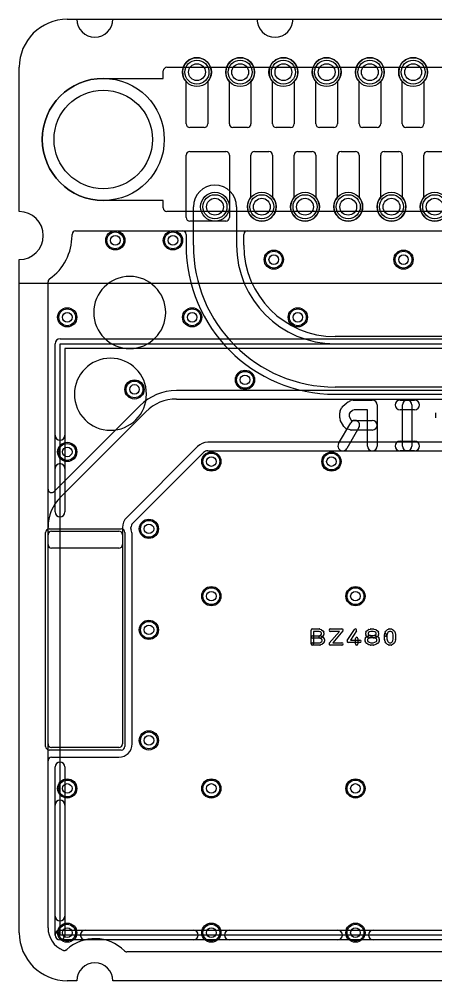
# Model space of a CAD drawing. Extents: x 0 to 21, y -0.5 to 20.
# Drawn here: x 0 to 8.67, y 0 to 20 of the extents above; entities that cross this region are included whole.
import ezdxf

# ---------------------------------------------------------------- set-up
doc = ezdxf.new("R2010")
doc.units = 0
for name, color, linetype in [('Hole', 1, 'CONTINUOUS'), ('L1', 3, 'CONTINUOUS'), ('L2', 3, 'CONTINUOUS'), ('L3', 3, 'CONTINUOUS'), ('L4', 3, 'CONTINUOUS'), ('MetalMask-A', 176, 'CONTINUOUS'), ('Outline', 7, 'CONTINUOUS'), ('PartsArea-A', 111, 'CONTINUOUS'), ('PartsArea-B', 111, 'CONTINUOUS'), ('PartsSilk-A', 221, 'CONTINUOUS'), ('PartsSilk-B', 221, 'CONTINUOUS'), ('Resist-A', 2, 'CONTINUOUS'), ('Resist-B', 2, 'CONTINUOUS'), ('Silk-A', 140, 'CONTINUOUS'), ('Silk-B', 140, 'CONTINUOUS')]:
    doc.layers.add(name, color=color, linetype=linetype)

msp = doc.modelspace()

# ---------------------------------------------------------------- linework, layer by layer
at = {"layer": 'Hole'}
for centre, radius in [((3.7, 18.9), 0.175), ((4.6, 18.9), 0.175), ((5.5, 18.9), 0.175), ((6.4, 18.9), 0.175), ((7.3, 18.9), 0.175), ((8.2, 18.9), 0.175), ((1.75, 17.5), 1.025), ((4.075, 16.1), 0.175), ((5.05, 16.1), 0.175), ((5.95, 16.1), 0.175), ((6.85, 16.1), 0.175), ((7.75, 16.1), 0.175), ((8.65, 16.1), 0.175), ((2, 15.4), 0.1), ((3.2, 15.4), 0.1), ((5.3, 15), 0.1), ((8, 15), 0.1), ((1, 13.8), 0.1), ((3.6, 13.8), 0.1), ((5.8, 13.8), 0.1), ((2.4, 12.3), 0.1), ((4.7, 12.5), 0.1), ((1, 11), 0.1), ((4, 10.8), 0.1), ((6.5, 10.8), 0.1), ((2.7, 9.4), 0.1), ((4, 8), 0.1), ((7, 8), 0.1), ((2.7, 7.3), 0.1), ((2.7, 5), 0.1), ((1, 4), 0.1), ((4, 4), 0.1), ((7, 4), 0.1), ((1, 1), 0.1), ((4, 1), 0.1), ((7, 1), 0.1)]:
    msp.add_circle(centre, radius, dxfattribs=at)
at = {"layer": 'L1'}
for p, q in [((3.475, 17.825), (3.475, 18.70157)), ((3.925, 18.70157), (3.925, 17.825)), ((4.375, 17.825), (4.375, 18.70157)), ((4.825, 18.70157), (4.825, 17.825)), ((5.275, 17.825), (5.275, 18.70157)), ((5.725, 18.70157), (5.725, 17.825)), ((6.175, 17.825), (6.175, 18.70157)), ((6.625, 18.70157), (6.625, 17.825)), ((7.075, 17.825), (7.075, 18.70157)), ((7.525, 18.70157), (7.525, 17.825)), ((7.975, 17.825), (7.975, 18.70157)), ((8.425, 18.70157), (8.425, 17.825)), ((3.85, 17.75), (3.55, 17.75)), ((4.75, 17.75), (4.45, 17.75)), ((5.65, 17.75), (5.35, 17.75)), ((6.55, 17.75), (6.25, 17.75)), ((7.45, 17.75), (7.15, 17.75)), ((8.35, 17.75), (8.05, 17.75)), ((3.55, 17.25), (4.3, 17.25)), ((4.9, 17.25), (5.2, 17.25)), ((5.8, 17.25), (6.1, 17.25)), ((6.7, 17.25), (7, 17.25)), ((7.6, 17.25), (7.9, 17.25)), ((8.5, 17.25), (8.8, 17.25)), ((3.475, 15.875), (3.475, 17.175)), ((4.375, 17.175), (4.375, 15.875)), ((4.825, 16.29843), (4.825, 17.175)), ((5.275, 17.175), (5.275, 16.29843)), ((5.725, 16.29843), (5.725, 17.175)), ((6.175, 17.175), (6.175, 16.29843)), ((6.625, 16.29843), (6.625, 17.175)), ((7.075, 17.175), (7.075, 16.29843)), ((7.525, 16.29843), (7.525, 17.175)), ((7.975, 17.175), (7.975, 16.29843)), ((8.425, 16.29843), (8.425, 17.175)), ((4.3, 15.8), (3.55, 15.8)), ((1.175, 15.6), (10.60067, 15.6)), ((1.1, 15.5), (1.1, 15.525)), ((0.6, 10.22843), (0.6, 14.53823)), ((16.76268, 12.27504), (3.2728, 12.27504)), ((3.27279, 12.1), (15.97503, 12.1)), ((2.51263, 11.96017), (0.73983, 10.18737)), ((0.8636, 10.0636), (2.6364, 11.8364)), ((3.71213, 11.11213), (2.23787, 9.63787)), ((3.92425, 11.02495), (13.97496, 11.02496)), ((15.97503, 11.2), (3.92426, 11.2)), ((2.36164, 9.5141), (3.83589, 10.98835)), ((0.6, 9.07497), (0.6, 9.42721)), ((2.15, 9.42574), (2.15, 9.07497)), ((2.32504, 9.40492), (2.32504, 9.42574)), ((0.6, 4.925), (0.6, 9.275)), ((0.675, 9.35), (2.075, 9.35)), ((2.15, 9.275), (2.15, 4.925)), ((2.35004, 4.925), (2.35004, 9.275)), ((2.07503, 9), (0.67497, 9)), ((2.075, 4.85), (0.675, 4.85)), ((0.675, 4.64996), (2.075, 4.64996)), ((0.6, 1.1), (0.6, 4.57496)), ((15.17503, 0.6), (2.24348, 0.6))]:
    msp.add_line(p, q, dxfattribs=at)
for centre, radius in [((3.7, 18.9), 0.3), ((4.6, 18.9), 0.3), ((5.5, 18.9), 0.3), ((6.4, 18.9), 0.3), ((7.3, 18.9), 0.3), ((8.2, 18.9), 0.3), ((4.075, 16.1), 0.3), ((5.05, 16.1), 0.3), ((5.95, 16.1), 0.3), ((6.85, 16.1), 0.3), ((7.75, 16.1), 0.3), ((8.65, 16.1), 0.3), ((2, 15.4), 0.2), ((3.2, 15.4), 0.2), ((5.3, 15), 0.2), ((8, 15), 0.2), ((1, 13.8), 0.2), ((3.6, 13.8), 0.2), ((5.8, 13.8), 0.2), ((4.7, 12.5), 0.2), ((2.4, 12.3), 0.2), ((1, 11), 0.2), ((4, 10.8), 0.2), ((6.5, 10.8), 0.2), ((2.7, 9.4), 0.2), ((4, 8), 0.2), ((7, 8), 0.2), ((2.7, 7.3), 0.2), ((2.7, 5), 0.2), ((1, 4), 0.2), ((4, 4), 0.2), ((7, 4), 0.2), ((1, 1), 0.2), ((4, 1), 0.2), ((7, 1), 0.2)]:
    msp.add_circle(centre, radius, dxfattribs=at)
for centre, radius, start, end in [((3.7, 18.9), 0.3, -41.409429, -138.590571), ((4.6, 18.9), 0.3, -41.409429, -138.590571), ((5.5, 18.9), 0.3, -41.409429, -138.590571), ((6.4, 18.9), 0.3, -41.409429, -138.590571), ((7.3, 18.9), 0.3, -41.409429, -138.590571), ((8.2, 18.9), 0.3, -41.409429, -138.590571), ((3.55, 17.825), 0.075, 180, -90), ((3.85, 17.825), 0.075, -90, 0), ((4.45, 17.825), 0.075, 180, -90), ((4.75, 17.825), 0.075, -90, 0), ((5.35, 17.825), 0.075, 180, -90), ((5.65, 17.825), 0.075, -90, 0), ((6.25, 17.825), 0.075, 180, -90), ((6.55, 17.825), 0.075, -90, 0), ((7.15, 17.825), 0.075, 180, -90), ((7.45, 17.825), 0.075, -90, 0), ((8.05, 17.825), 0.075, 180, -90), ((8.35, 17.825), 0.075, -90, 0), ((3.55, 17.175), 0.075, 90, 180), ((4.3, 17.175), 0.075, 0, 90), ((4.9, 17.175), 0.075, 90, 180), ((5.2, 17.175), 0.075, 0, 90), ((5.8, 17.175), 0.075, 90, 180), ((6.1, 17.175), 0.075, 0, 90), ((6.7, 17.175), 0.075, 90, 180), ((7, 17.175), 0.075, 0, 90), ((7.6, 17.175), 0.075, 90, 180), ((7.9, 17.175), 0.075, 0, 90), ((8.5, 17.175), 0.075, 90, 180), ((5.05, 16.1), 0.3, 138.590571, 41.409429), ((5.95, 16.1), 0.3, 138.590571, 41.409429), ((6.85, 16.1), 0.3, 138.590571, 41.409429), ((7.75, 16.1), 0.3, 138.590571, 41.409429), ((8.65, 16.1), 0.3, 138.590571, 41.409429), ((3.55, 15.875), 0.075, 180, -90), ((4.3, 15.875), 0.075, -90, 0), ((1.175, 15.525), 0.075, 90, 180), ((0, 15.5), 1.1, -54.937828, 0), ((0.675, 14.53823), 0.075, 135, 180), ((0.67498, 14.53825), 0.07498, 125.061512, 135), ((3.2728, 11.2), 1.07504, 90, 135), ((3.2728, 11.2), 0.9, 90.000637, 135), ((3.92426, 10.9), 0.3, 90, 135), ((3.92425, 10.89999), 0.12496, 90, 135), ((0.675, 10.22843), 0.075, 180, -45), ((1.5, 9.42721), 0.9, 135.00045, 180), ((0.67502, 10.22841), 0.07497, -45, -44.162323), ((1.5, 9.4272), 1.07504, 135, 135.837415), ((2.45, 9.42574), 0.3, 135, 180), ((2.45, 9.42574), 0.12496, 135, 180), ((2.40001, 9.40491), 0.07497, 179.992358, -157.831033), ((0.675, 9.275), 0.075, 90, 180), ((2.075, 9.275), 0.075, 0, 90), ((2.075, 9.27501), 0.27504, -0.002083, 21.681102), ((0.67497, 9.07497), 0.07497, 180, -90), ((2.07503, 9.07497), 0.07497, -90, 0), ((0.675, 4.925), 0.075, 180, -90), ((2.075, 4.925), 0.27504, -90, 0), ((2.075, 4.925), 0.075, -90, 0), ((0.675, 4.57496), 0.075, 90, 180), ((1.10001, 1.10002), 0.50001, -179.997708, -112.250181), ((1.57499, -0.00002), 0.87502, 45.302346, 131.963997), ((0.93974, 0.70635), 0.07497, -112.806222, -108.437366), ((0.93975, 0.70638), 0.075, -108.437365, -48.037204), ((2.24348, 0.675), 0.075, -135, -90)]:
    msp.add_arc(centre, radius, start, end, dxfattribs=at)
at = {"layer": 'L2'}
for p, q in [((3.625, 15.3), (3.625, 16.1)), ((4.525, 16.1), (4.525, 15.3)), ((1.17497, 15.6), (3.39999, 15.6)), ((4.75001, 15.6), (16.15188, 15.6)), ((1.1, 15.5), (1.1, 15.52503)), ((3.47496, 15.52503), (3.47496, 15.3)), ((4.67504, 15.3), (4.67504, 15.52503)), ((0.6, 1.1), (0.6, 14.53823)), ((16.3, 13.40004), (6.575, 13.40004)), ((6.575, 13.25), (16.3, 13.25)), ((16.3, 12.35), (6.575, 12.35)), ((6.575, 12.19996), (16.3, 12.19996)), ((17.75651, 0.6), (2.24348, 0.6))]:
    msp.add_line(p, q, dxfattribs=at)
for centre, radius in [((4.075, 16.1), 0.3), ((2, 15.4), 0.2), ((3.2, 15.4), 0.2), ((5.3, 15), 0.2), ((8, 15), 0.2), ((1, 13.8), 0.2), ((3.6, 13.8), 0.2), ((5.8, 13.8), 0.2), ((4.7, 12.5), 0.2), ((2.4, 12.3), 0.2), ((1, 11), 0.2), ((4, 10.8), 0.2), ((6.5, 10.8), 0.2), ((2.7, 9.4), 0.2), ((4, 8), 0.2), ((7, 8), 0.2), ((2.7, 7.3), 0.2), ((2.7, 5), 0.2), ((1, 4), 0.2), ((4, 4), 0.2), ((7, 4), 0.2), ((1, 1), 0.2), ((4, 1), 0.2), ((7, 1), 0.2)]:
    msp.add_circle(centre, radius, dxfattribs=at)
for centre, radius, start, end in [((4.075, 16.1), 0.45, 0, 180), ((1.17497, 15.52503), 0.07497, 90, 180), ((3.39999, 15.52503), 0.07497, 0, 90), ((4.75001, 15.52503), 0.07497, 90, 180), ((0, 15.5), 1.1, -54.937828, 0), ((6.575, 15.3), 3.10004, 180, -90), ((6.575, 15.3), 2.95, 180, -90), ((6.575, 15.3), 2.05, 180, -90), ((6.575, 15.3), 1.89996, 180, -90), ((0.67501, 14.53823), 0.07501, 135, 180), ((0.67498, 14.53826), 0.07497, 125.065903, 135), ((1.10001, 1.10001), 0.50001, -179.998854, -112.155066), ((1.575, -0.00001), 0.87501, 45.278274, 131.964921), ((0.93972, 0.70635), 0.07497, -112.154811, -90), ((0.93974, 0.70635), 0.07497, -90.015285, -89.984715), ((0.93977, 0.70635), 0.07497, -90.007642, -48.033239), ((2.24346, 0.67498), 0.07497, -134.718982, -112.614574), ((2.24348, 0.67497), 0.07497, -112.631622, -90)]:
    msp.add_arc(centre, radius, start, end, dxfattribs=at)
at = {"layer": 'L3'}
for p, q in [((1.17497, 15.6), (18.82503, 15.6)), ((1.1, 15.5), (1.1, 15.52503)), ((0.6, 1.1), (0.6, 14.53823)), ((17.75651, 0.6), (2.24348, 0.6))]:
    msp.add_line(p, q, dxfattribs=at)
for centre in [(2, 15.4), (3.2, 15.4), (5.3, 15), (8, 15), (1, 13.8), (3.6, 13.8), (5.8, 13.8), (4.7, 12.5), (2.4, 12.3), (1, 11), (4, 10.8), (6.5, 10.8), (2.7, 9.4), (4, 8), (7, 8), (2.7, 7.3), (2.7, 5), (1, 4), (4, 4), (7, 4), (1, 1), (4, 1), (7, 1)]:
    msp.add_circle(centre, 0.2, dxfattribs=at)
for centre, radius, start, end in [((1.17497, 15.52503), 0.07497, 90, 180), ((0, 15.5), 1.1, -54.937828, 0), ((0.67501, 14.53823), 0.07501, 135, 180), ((0.67498, 14.53826), 0.07497, 125.065903, 135), ((1.10001, 1.10001), 0.50001, -179.998854, -112.155066), ((1.575, -0.00001), 0.87501, 45.278274, 131.964921), ((0.93973, 0.70639), 0.07501, -112.150363, -89.992362), ((0.93974, 0.70635), 0.07497, -90, -89.984715), ((0.93977, 0.70635), 0.07497, -90.007642, -48.033239), ((2.24346, 0.67498), 0.07497, -134.718982, -112.614574), ((2.24348, 0.67497), 0.07497, -112.631622, -90)]:
    msp.add_arc(centre, radius, start, end, dxfattribs=at)
at = {"layer": 'L4'}
for p, q in [((3.475, 17.825), (3.475, 18.70157)), ((3.925, 18.70157), (3.925, 17.825)), ((4.375, 17.825), (4.375, 18.70157)), ((4.825, 18.70157), (4.825, 17.825)), ((5.275, 17.825), (5.275, 18.70157)), ((5.725, 18.70157), (5.725, 17.825)), ((6.175, 17.825), (6.175, 18.70157)), ((6.625, 18.70157), (6.625, 17.825)), ((7.075, 17.825), (7.075, 18.70157)), ((7.525, 18.70157), (7.525, 17.825)), ((7.975, 17.825), (7.975, 18.70157)), ((8.425, 18.70157), (8.425, 17.825)), ((3.85, 17.75), (3.55, 17.75)), ((4.75, 17.75), (4.45, 17.75)), ((5.65, 17.75), (5.35, 17.75)), ((6.55, 17.75), (6.25, 17.75)), ((7.45, 17.75), (7.15, 17.75)), ((8.35, 17.75), (8.05, 17.75)), ((3.55, 17.25), (4.3, 17.25)), ((4.9, 17.25), (5.2, 17.25)), ((5.8, 17.25), (6.1, 17.25)), ((6.7, 17.25), (7, 17.25)), ((7.6, 17.25), (7.9, 17.25)), ((8.5, 17.25), (8.8, 17.25)), ((3.475, 15.875), (3.475, 17.175)), ((4.375, 17.175), (4.375, 15.875)), ((4.825, 16.29843), (4.825, 17.175)), ((5.275, 17.175), (5.275, 16.29843)), ((5.725, 16.29843), (5.725, 17.175)), ((6.175, 17.175), (6.175, 16.29843)), ((6.625, 16.29843), (6.625, 17.175)), ((7.075, 17.175), (7.075, 16.29843)), ((7.525, 16.29843), (7.525, 17.175)), ((7.975, 17.175), (7.975, 16.29843)), ((8.425, 16.29843), (8.425, 17.175)), ((4.3, 15.8), (3.55, 15.8)), ((1.1, 15.5), (1.1, 15.52499)), ((1.17497, 15.59996), (14.1913, 15.59996)), ((0.6, 1.1), (0.6, 14.53823)), ((17.75651, 0.6), (2.24348, 0.6))]:
    msp.add_line(p, q, dxfattribs=at)
for centre, radius in [((3.7, 18.9), 0.3), ((4.6, 18.9), 0.3), ((5.5, 18.9), 0.3), ((6.4, 18.9), 0.3), ((7.3, 18.9), 0.3), ((8.2, 18.9), 0.3), ((4.075, 16.1), 0.3), ((5.05, 16.1), 0.3), ((5.95, 16.1), 0.3), ((6.85, 16.1), 0.3), ((7.75, 16.1), 0.3), ((8.65, 16.1), 0.3), ((2, 15.4), 0.2), ((3.2, 15.4), 0.2), ((5.3, 15), 0.2), ((8, 15), 0.2), ((1, 13.8), 0.2), ((3.6, 13.8), 0.2), ((5.8, 13.8), 0.2), ((4.7, 12.5), 0.2), ((2.4, 12.3), 0.2), ((1, 11), 0.2), ((4, 10.8), 0.2), ((6.5, 10.8), 0.2), ((2.7, 9.4), 0.2), ((4, 8), 0.2), ((7, 8), 0.2), ((2.7, 7.3), 0.2), ((2.7, 5), 0.2), ((1, 4), 0.2), ((4, 4), 0.2), ((7, 4), 0.2), ((1, 1), 0.2), ((4, 1), 0.2), ((7, 1), 0.2)]:
    msp.add_circle(centre, radius, dxfattribs=at)
for centre, radius, start, end in [((3.7, 18.9), 0.3, -41.409429, -138.590571), ((4.6, 18.9), 0.3, -41.409429, -138.590571), ((5.5, 18.9), 0.3, -41.409429, -138.590571), ((6.4, 18.9), 0.3, -41.409429, -138.590571), ((7.3, 18.9), 0.3, -41.409429, -138.590571), ((8.2, 18.9), 0.3, -41.409429, -138.590571), ((3.55, 17.825), 0.075, 180, -90), ((3.85, 17.825), 0.075, -90, 0), ((4.45, 17.825), 0.075, 180, -90), ((4.75, 17.825), 0.075, -90, 0), ((5.35, 17.825), 0.075, 180, -90), ((5.65, 17.825), 0.075, -90, 0), ((6.25, 17.825), 0.075, 180, -90), ((6.55, 17.825), 0.075, -90, 0), ((7.15, 17.825), 0.075, 180, -90), ((7.45, 17.825), 0.075, -90, 0), ((8.05, 17.825), 0.075, 180, -90), ((8.35, 17.825), 0.075, -90, 0), ((3.55, 17.175), 0.075, 90, 180), ((4.3, 17.175), 0.075, 0, 90), ((4.9, 17.175), 0.075, 90, 180), ((5.2, 17.175), 0.075, 0, 90), ((5.8, 17.175), 0.075, 90, 180), ((6.1, 17.175), 0.075, 0, 90), ((6.7, 17.175), 0.075, 90, 180), ((7, 17.175), 0.075, 0, 90), ((7.6, 17.175), 0.075, 90, 180), ((7.9, 17.175), 0.075, 0, 90), ((8.5, 17.175), 0.075, 90, 180), ((5.05, 16.1), 0.3, 138.590571, 41.409429), ((5.95, 16.1), 0.3, 138.590571, 41.409429), ((6.85, 16.1), 0.3, 138.590571, 41.409429), ((7.75, 16.1), 0.3, 138.590571, 41.409429), ((8.65, 16.1), 0.3, 138.590571, 41.409429), ((3.55, 15.875), 0.075, 180, -90), ((4.3, 15.875), 0.075, -90, 0), ((0, 15.5), 1.1, -54.937828, 0), ((1.17497, 15.52499), 0.07497, 90, 180), ((0.67501, 14.53823), 0.07501, 135, 180), ((0.67498, 14.53826), 0.07497, 125.065903, 135), ((1.10001, 1.10001), 0.50001, -179.998854, -112.155066), ((1.575, -0.00001), 0.87501, 45.278274, 131.964921), ((0.93972, 0.70635), 0.07497, -112.154811, -90), ((0.93974, 0.70635), 0.07497, -90.015285, -89.984715), ((0.93977, 0.70635), 0.07497, -90.007642, -48.033239), ((2.24346, 0.67498), 0.07497, -134.718982, -112.614574), ((2.24348, 0.67497), 0.07497, -112.631622, -90)]:
    msp.add_arc(centre, radius, start, end, dxfattribs=at)
at = {"layer": 'MetalMask-A'}
for p, q in [((0.6, 4.925), (0.6, 9.275)), ((0.675, 9.35), (2.075, 9.35)), ((2.15, 9.275), (2.15, 4.925)), ((2.075, 4.85), (0.675, 4.85))]:
    msp.add_line(p, q, dxfattribs=at)
for centre, start, end in [((0.675, 9.275), 90, 180), ((2.075, 9.275), 0, 90), ((0.675, 4.925), 180, -90), ((2.075, 4.925), -90, 0)]:
    msp.add_arc(centre, 0.075, start, end, dxfattribs=at)
at = {"layer": 'Outline'}
for p, q in [((1, 20), (1.2, 20)), ((1.95, 20), (4.95, 20)), ((5.7, 20), (14.3, 20)), ((0, 16), (0, 19)), ((0, 1), (0, 15)), ((1.2, 0), (1, 0)), ((18.05, 0), (1.95, 0))]:
    msp.add_line(p, q, dxfattribs=at)
for centre, radius, start, end in [((1, 19), 1, 90, 180), ((1.575, 20), 0.375, 180, 0), ((5.325, 20), 0.375, 180, 0), ((0, 15.5), 0.5, -90, 90), ((1, 1), 1, 180, -90), ((1.575, 0), 0.375, 0, 180)]:
    msp.add_arc(centre, radius, start, end, dxfattribs=at)
at = {"layer": 'PartsArea-A'}
for p, q in [((1, 20), (19, 20)), ((0, 16), (0, 19)), ((0, 14.5), (0, 15)), ((20, 14.5), (0, 14.5)), ((0.85, 0.95), (0.85, 13.25)), ((0.85, 13.25), (13.15, 13.25)), ((13.15, 0.95), (0.85, 0.95))]:
    msp.add_line(p, q, dxfattribs=at)
for centre, radius, start, end in [((1, 19), 1, 90, 180), ((0, 15.5), 0.5, -90, 90)]:
    msp.add_arc(centre, radius, start, end, dxfattribs=at)
at = {"layer": 'PartsArea-B'}
for p, q in [((1, 20), (19, 20)), ((0, 16), (0, 19)), ((0, 14.5), (0, 15)), ((20, 14.5), (0, 14.5))]:
    msp.add_line(p, q, dxfattribs=at)
for centre, radius, start, end in [((1, 19), 1, 90, 180), ((0, 15.5), 0.5, -90, 90)]:
    msp.add_arc(centre, radius, start, end, dxfattribs=at)
at = {"layer": 'PartsSilk-A'}
for p, q in [((0.7484, 9.7516), (0.7484, 13.25)), ((0.85, 13.3516), (13.15, 13.3516)), ((13.0484, 13.1484), (0.9516, 13.1484)), ((0.9516, 13.1484), (0.9516, 9.7516)), ((6.075, 7.00741), (6.075, 7.29259)), ((6.1, 7.31759), (6.25, 7.31759)), ((6.2447, 7.26759), (6.125, 7.26759)), ((6.125, 7.26759), (6.125, 7.00741)), ((6.26243, 7.25971), (6.2447, 7.26759)), ((6.26015, 7.31544), (6.28515, 7.30433)), ((6.28593, 7.24263), (6.26243, 7.25971)), ((6.27292, 7.18087), (6.29167, 7.21087)), ((6.29167, 7.23114), (6.28593, 7.24263)), ((6.2897, 7.3017), (6.32026, 7.27948)), ((6.29167, 7.21087), (6.29167, 7.23114)), ((6.32792, 7.27044), (6.33903, 7.24822)), ((6.34167, 7.23704), (6.34167, 7.2037)), ((6.45602, 7.02368), (6.66508, 7.26759)), ((6.475, 7.31759), (6.71944, 7.31759)), ((6.66508, 7.26759), (6.475, 7.26759)), ((6.73842, 7.27632), (6.52936, 7.03241)), ((6.82907, 7.07663), (6.97907, 7.30626)), ((7.02093, 7.27892), (6.89619, 7.08796)), ((7.21389, 7.2037), (7.21389, 7.23704)), ((7.21769, 7.25029), (7.23158, 7.27251)), ((7.23617, 7.27795), (7.26117, 7.30017)), ((7.27207, 7.24296), (7.26389, 7.22987)), ((7.26389, 7.22987), (7.26389, 7.21087)), ((7.26389, 7.21087), (7.27247, 7.19715)), ((7.27091, 7.30552), (7.3098, 7.31663)), ((7.29013, 7.25901), (7.27207, 7.24296)), ((7.32017, 7.26759), (7.29013, 7.25901)), ((7.31667, 7.31759), (7.375, 7.31759)), ((7.3715, 7.26759), (7.32017, 7.26759)), ((7.4022, 7.25882), (7.3715, 7.26759)), ((7.38187, 7.31663), (7.42076, 7.30552)), ((7.42273, 7.2424), (7.4022, 7.25882)), ((7.42198, 7.19715), (7.43056, 7.21087)), ((7.43056, 7.22987), (7.42273, 7.2424)), ((7.42951, 7.301), (7.45729, 7.27878)), ((7.43056, 7.21087), (7.43056, 7.22987)), ((7.46287, 7.27251), (7.47676, 7.25029)), ((7.48056, 7.23704), (7.48056, 7.2037)), ((7.60631, 7.19865), (7.61742, 7.2431)), ((7.61931, 7.24822), (7.63042, 7.27044)), ((7.63617, 7.27795), (7.66117, 7.30017)), ((7.66526, 7.22831), (7.65481, 7.18653)), ((7.67299, 7.24377), (7.66526, 7.22831)), ((7.6666, 7.30384), (7.68882, 7.31495)), ((7.69192, 7.2606), (7.67299, 7.24377)), ((7.7059, 7.26759), (7.69192, 7.2606)), ((7.7, 7.31759), (7.74444, 7.31759)), ((7.7378, 7.26759), (7.7059, 7.26759)), ((7.74923, 7.26106), (7.7378, 7.26759)), ((7.76868, 7.24377), (7.74923, 7.26106)), ((7.75684, 7.3143), (7.77629, 7.30319)), ((7.77641, 7.22831), (7.76868, 7.24377)), ((7.78611, 7.18951), (7.77641, 7.22831)), ((7.7805, 7.30017), (7.8055, 7.27795)), ((7.81125, 7.27044), (7.82236, 7.24822)), ((7.82425, 7.2431), (7.83536, 7.19865)), ((6.1, 7.17685), (6.25783, 7.17685)), ((6.26111, 7.12685), (6.1, 7.12685)), ((6.1, 7.03241), (6.2563, 7.03241)), ((6.27617, 7.1189), (6.25183, 7.12864)), ((6.2563, 7.03241), (6.27617, 7.04036)), ((6.25783, 7.17685), (6.27292, 7.18087)), ((6.29533, 7.1351), (6.26755, 7.12769)), ((6.27039, 7.17506), (6.29817, 7.16395)), ((6.29773, 7.10166), (6.27617, 7.1189)), ((6.27617, 7.04036), (6.29773, 7.0576)), ((6.30556, 7.08913), (6.29773, 7.10166)), ((6.29773, 7.0576), (6.30556, 7.07013)), ((6.30451, 7.16026), (6.33229, 7.13804)), ((6.33229, 7.02122), (6.30451, 6.999)), ((6.30556, 7.07013), (6.30556, 7.08913)), ((6.33787, 7.19045), (6.31009, 7.14601)), ((6.33787, 7.13177), (6.35176, 7.10955)), ((6.35176, 7.04971), (6.33787, 7.02749)), ((6.35556, 7.0963), (6.35556, 7.06296)), ((6.52936, 7.03241), (6.71944, 7.03241)), ((7.09444, 7.03796), (6.85, 7.03796)), ((6.89619, 7.08796), (7.09444, 7.08796)), ((7, 7.00741), (7, 7.11852)), ((7.05, 7.11852), (7.05, 7.00741)), ((7.2, 7.07407), (7.2, 7.10741)), ((7.21581, 7.03112), (7.20192, 7.06445)), ((7.2038, 7.12066), (7.21769, 7.14288)), ((7.23158, 7.16823), (7.21769, 7.19045)), ((7.22649, 7.15134), (7.26538, 7.17356)), ((7.26538, 6.99681), (7.22649, 7.01903)), ((7.24621, 7.15269), (7.2351, 7.1638)), ((7.25675, 7.11104), (7.25, 7.10024)), ((7.25, 7.10024), (7.25, 7.07907)), ((7.25, 7.07907), (7.25869, 7.05822)), ((7.28736, 7.12853), (7.25675, 7.11104)), ((7.29912, 7.1351), (7.25745, 7.14621)), ((7.25869, 7.05822), (7.28756, 7.04173)), ((7.27134, 7.17601), (7.29912, 7.18342)), ((7.27247, 7.19715), (7.27682, 7.1928)), ((7.27682, 7.1928), (7.30884, 7.18426)), ((7.312, 7.1351), (7.28736, 7.12853)), ((7.28756, 7.04173), (7.32017, 7.03241)), ((7.38283, 7.13426), (7.30556, 7.13426)), ((7.30884, 7.18426), (7.38611, 7.18426)), ((7.32017, 7.03241), (7.3715, 7.03241)), ((7.3701, 7.18377), (7.41824, 7.1934)), ((7.3715, 7.03241), (7.40447, 7.04183)), ((7.43546, 7.14586), (7.3799, 7.13475)), ((7.40467, 7.12844), (7.38283, 7.13426)), ((7.39255, 7.18342), (7.42033, 7.17601)), ((7.40447, 7.04183), (7.43592, 7.0586)), ((7.4379, 7.11072), (7.40467, 7.12844)), ((7.41824, 7.1934), (7.42198, 7.19715)), ((7.42565, 7.17391), (7.46732, 7.15169)), ((7.46732, 7.01868), (7.42565, 6.99646)), ((7.43592, 7.0586), (7.44444, 7.07907)), ((7.44444, 7.10024), (7.4379, 7.11072)), ((7.44444, 7.07907), (7.44444, 7.10024)), ((7.45935, 7.1638), (7.44824, 7.15269)), ((7.47676, 7.19045), (7.46287, 7.16823)), ((7.47676, 7.14287), (7.49064, 7.12065)), ((7.49252, 7.06446), (7.47864, 7.03113)), ((7.49444, 7.10741), (7.49444, 7.07407)), ((7.60556, 7.10741), (7.60556, 7.19259)), ((7.61742, 7.0569), (7.60631, 7.10135)), ((7.63042, 7.02956), (7.61931, 7.05178)), ((7.66117, 6.99983), (7.63617, 7.02205)), ((7.65556, 7.19259), (7.65556, 7.11049)), ((7.65556, 7.11049), (7.66526, 7.07169)), ((7.66526, 7.07169), (7.67299, 7.05623)), ((7.67299, 7.05623), (7.69192, 7.0394)), ((7.69192, 7.0394), (7.7059, 7.03241)), ((7.7059, 7.03241), (7.7378, 7.03241)), ((7.7378, 7.03241), (7.74923, 7.03894)), ((7.74923, 7.03894), (7.76868, 7.05623)), ((7.76868, 7.05623), (7.77641, 7.07169)), ((7.77641, 7.07169), (7.78611, 7.11049)), ((7.8055, 7.02205), (7.7805, 6.99983)), ((7.78611, 7.11049), (7.78611, 7.18951)), ((7.82236, 7.05178), (7.81125, 7.02956)), ((7.83536, 7.10135), (7.82425, 7.0569)), ((7.83611, 7.19259), (7.83611, 7.10741)), ((6.26111, 6.98241), (6.1, 6.98241)), ((6.29817, 6.99531), (6.27039, 6.9842)), ((6.71944, 6.98241), (6.475, 6.98241)), ((7.3098, 6.98337), (7.27091, 6.99448)), ((7.375, 6.98241), (7.31667, 6.98241)), ((7.42076, 6.99448), (7.38187, 6.98337)), ((7.68882, 6.98505), (7.6666, 6.99616)), ((7.74444, 6.98241), (7.7, 6.98241)), ((7.77629, 6.99681), (7.75684, 6.9857)), ((0.7484, 0.95), (0.7484, 4.4484)), ((0.9516, 4.4484), (0.9516, 0.95)), ((0.85, 1.0516), (13.0484, 1.0516)), ((13.15, 0.8484), (0.85, 0.8484))]:
    msp.add_line(p, q, dxfattribs=at)
for centre, radius, start, end in [((0.85, 13.25), 0.1016, 90, 180), ((1.9, 12.2), 0.75, 0, 180), ((1.9, 12.2), 0.75, 180, 0), ((0.85, 9.7516), 0.1016, 180, 0), ((6.1, 7.29259), 0.025, 90, 180), ((6.25, 7.29259), 0.025, 66.049145, 90), ((6.275, 7.28148), 0.025, 53.982737, 66.039637), ((6.30556, 7.25926), 0.025, 26.565051, 53.979316), ((6.31667, 7.2037), 0.025, -32.005383, 0), ((6.31667, 7.23704), 0.025, 0, 26.565051), ((6.475, 7.29259), 0.025, 90, -90), ((6.71944, 7.29259), 0.025, -40.603781, 90), ((7, 7.29259), 0.025, -33.149737, 146.846436), ((7.23889, 7.23704), 0.025, 147.994617, 180), ((7.23889, 7.2037), 0.025, 180, -147.994617), ((7.25278, 7.25926), 0.025, 131.627831, 147.994617), ((7.27778, 7.28148), 0.025, 105.948544, 131.62783), ((7.31667, 7.29259), 0.025, 90, 105.948544), ((7.375, 7.29259), 0.025, 74.051456, 90), ((7.41389, 7.28148), 0.025, 51.333033, 74.051456), ((7.44167, 7.25926), 0.025, 32.005383, 51.333033), ((7.45556, 7.23704), 0.025, 0, 32.005383), ((7.45556, 7.2037), 0.025, -32.005383, 0), ((7.63056, 7.19259), 0.025, 0, 180), ((7.64167, 7.23704), 0.025, 153.434949, 165.969316), ((7.65278, 7.25926), 0.025, 131.627831, 153.434949), ((7.67778, 7.28148), 0.025, 116.565051, 131.62783), ((7.7, 7.29259), 0.025, 90, 116.565051), ((7.74444, 7.29259), 0.025, 60.266489, 90), ((7.76389, 7.28148), 0.025, 48.372169, 60.266489), ((7.78889, 7.25926), 0.025, 26.565051, 48.37217), ((7.8, 7.23704), 0.025, 14.030684, 26.565051), ((6.1, 7.15185), 0.025, 90, -90), ((6.1, 7.00741), 0.025, 90, -90), ((6.1, 7.00741), 0.025, 180, 0), ((6.26111, 7.15185), 0.025, 68.207103, -111.797853), ((6.26111, 7.15185), 0.025, -90, -75.064732), ((6.28889, 7.15926), 0.025, -75.074487, -32.010019), ((6.28889, 7.14074), 0.025, 51.333033, 68.202147), ((6.31667, 7.11852), 0.025, 32.005383, 51.345223), ((6.31667, 7.04074), 0.025, -51.333033, -32.010019), ((6.33056, 7.0963), 0.025, 0, 32.010019), ((6.33056, 7.06296), 0.025, -32.005383, 0), ((6.475, 7.00741), 0.025, 139.396219, -90), ((6.71944, 7.00741), 0.025, -90, 90), ((6.85, 7.06296), 0.025, 146.850263, -90), ((7.025, 7.11852), 0.025, 0, 180), ((7.025, 7.00741), 0.025, 180, 0), ((7.09444, 7.06296), 0.025, -90, 90), ((7.225, 7.10741), 0.025, 147.994617, 180), ((7.225, 7.07407), 0.025, 180, -157.376473), ((7.23889, 7.04074), 0.025, -157.373085, -119.741708), ((7.23889, 7.12963), 0.025, 119.733511, 147.989981), ((7.25278, 7.18148), 0.025, -147.994617, -135), ((7.26389, 7.17037), 0.025, -135, -104.925513), ((7.27778, 7.15185), 0.025, 104.925513, 119.741708), ((7.30556, 7.15926), 0.025, -75.074487, 104.935268), ((7.30556, 7.15926), 0.025, -104.925513, -90), ((7.375, 7.15926), 0.025, 101.305437, -78.692051), ((7.38611, 7.15926), 0.025, 75.074487, 90), ((7.41389, 7.15185), 0.025, 61.938299, 75.064732), ((7.43056, 7.17037), 0.025, -78.694563, -45), ((7.44167, 7.18148), 0.025, -45, -32.005383), ((7.45556, 7.12963), 0.025, 31.985944, 61.931795), ((7.45556, 7.04074), 0.025, -61.938299, -22.608878), ((7.46944, 7.10741), 0.025, 0, 31.991474), ((7.46944, 7.07407), 0.025, -22.605762, 0), ((7.63056, 7.19259), 0.025, 165.969316, -14.03321), ((7.63056, 7.10741), 0.025, 180, -165.969316), ((7.64167, 7.06296), 0.025, -165.969316, -153.434949), ((7.65278, 7.04074), 0.025, -153.434949, -131.62783), ((7.78889, 7.04074), 0.025, -48.372169, -26.565051), ((7.8, 7.06296), 0.025, -26.565051, -14.030684), ((7.81111, 7.19259), 0.025, 0, 14.030684), ((7.81111, 7.10741), 0.025, -14.030684, 0), ((6.26111, 7.00741), 0.025, -90, -68.202147), ((6.28889, 7.01852), 0.025, -68.207103, -51.345223), ((7.27778, 7.01852), 0.025, -119.733511, -105.94345), ((7.31667, 7.00741), 0.025, -105.948544, -90), ((7.375, 7.00741), 0.025, -90, -74.05655), ((7.41389, 7.01852), 0.025, -74.051456, -61.931795), ((7.67778, 7.01852), 0.025, -131.627831, -116.565051), ((7.7, 7.00741), 0.025, -116.565051, -90), ((7.74444, 7.00741), 0.025, -90, -60.266489), ((7.76389, 7.01852), 0.025, -60.266489, -48.37217), ((0.85, 4.4484), 0.1016, 0, 180), ((0.85, 0.95), 0.1016, 90, -90), ((0.85, 0.95), 0.1016, 180, 0)]:
    msp.add_arc(centre, radius, start, end, dxfattribs=at)
at = {"layer": 'PartsSilk-B'}
for p, q in [((6.73853, 11.95518), (6.82001, 12.02184)), ((6.8386, 12.03388), (6.90527, 12.06722)), ((6.95, 12.07778), (7.35, 12.07778)), ((7.92778, 12.07778), (8.23148, 12.07778)), ((6.67222, 11.71111), (6.67222, 11.81111)), ((6.68084, 11.85172), (6.71047, 11.91839)), ((6.88357, 11.81544), (6.87222, 11.78989)), ((6.93802, 11.85998), (6.88357, 11.81544)), ((6.97361, 11.87778), (6.93802, 11.85998)), ((7.25, 11.87778), (6.97361, 11.87778)), ((7.25, 11.12222), (7.25, 11.87778)), ((7.45, 11.97778), (7.45, 11.12222)), ((8.23148, 11.87778), (7.92778, 11.87778)), ((7.97593, 11.12222), (7.97593, 11.97778)), ((8.17593, 11.97778), (8.17593, 11.12222)), ((8.67222, 11.71111), (8.67222, 11.81111)), ((6.64873, 11.17247), (6.90058, 11.60581)), ((6.75889, 11.52921), (6.68481, 11.66254)), ((6.87222, 11.78989), (6.87222, 11.73702)), ((6.87222, 11.73702), (6.91397, 11.66188)), ((6.91397, 11.66188), (6.93505, 11.65556)), ((6.93505, 11.65556), (7.35, 11.65556)), ((6.89164, 11.45978), (6.81757, 11.482)), ((7.0735, 11.50531), (6.82165, 11.07197)), ((7.35, 11.45556), (6.92037, 11.45556)), ((7.92778, 11.22222), (8.23148, 11.22222)), ((8.23148, 11.02222), (7.92778, 11.02222))]:
    msp.add_line(p, q, dxfattribs=at)
for centre, start, end in [((6.88333, 11.94444), 116.570176, 129.286182), ((6.95, 11.97778), 90, 116.570176), ((7.35, 11.97778), 0, 90), ((7.92778, 11.97778), 90, -90), ((8.07593, 11.97778), 0, 180), ((8.23148, 11.97778), -90, 90), ((6.77222, 11.81111), 156.039256, 180), ((6.80185, 11.87778), 129.286182, 156.039256), ((6.77222, 11.71111), 180, -150.940944), ((6.98704, 11.55556), -30.164881, 149.835558), ((7.35, 11.55556), -90, 90), ((6.8463, 11.57778), -150.940944, -106.697049), ((6.92037, 11.55556), -106.697049, -90), ((7.92778, 11.12222), 90, -90), ((8.23148, 11.12222), -90, 90), ((6.73519, 11.12222), 149.835119, -30.164442), ((7.35, 11.12222), 180, 0), ((8.07593, 11.12222), 180, 0)]:
    msp.add_arc(centre, 0.1, start, end, dxfattribs=at)
at = {"layer": 'Resist-A'}
for p, q in [((3.075, 19), (16.925, 19)), ((3, 18.77), (3, 18.925)), ((1.75, 18.77), (3, 18.77)), ((3, 16.23), (1.75, 16.23)), ((3, 16.075), (3, 16.23)), ((16.925, 16), (3.075, 16)), ((0.625, 9.4), (2.125, 9.4)), ((0.55, 4.875), (0.55, 9.325)), ((2.2, 9.325), (2.2, 4.875)), ((2.125, 4.8), (0.625, 4.8))]:
    msp.add_line(p, q, dxfattribs=at)
for centre, radius in [((3.7, 18.9), 0.25), ((4.6, 18.9), 0.25), ((5.5, 18.9), 0.25), ((6.4, 18.9), 0.25), ((7.3, 18.9), 0.25), ((8.2, 18.9), 0.25), ((1.75, 17.5), 1.27), ((4.075, 16.1), 0.25), ((5.05, 16.1), 0.25), ((5.95, 16.1), 0.25), ((6.85, 16.1), 0.25), ((7.75, 16.1), 0.25), ((8.65, 16.1), 0.25), ((2, 15.4), 0.175), ((3.2, 15.4), 0.175), ((5.3, 15), 0.175), ((8, 15), 0.175), ((1, 13.8), 0.175), ((3.6, 13.8), 0.175), ((5.8, 13.8), 0.175), ((4.7, 12.5), 0.175), ((2.4, 12.3), 0.175), ((1, 11), 0.175), ((4, 10.8), 0.175), ((6.5, 10.8), 0.175), ((2.7, 9.4), 0.175), ((4, 8), 0.175), ((7, 8), 0.175), ((2.7, 7.3), 0.175), ((2.7, 5), 0.175), ((1, 4), 0.175), ((4, 4), 0.175), ((7, 4), 0.175), ((1, 1), 0.175), ((4, 1), 0.175), ((7, 1), 0.175)]:
    msp.add_circle(centre, radius, dxfattribs=at)
for centre, radius, start, end in [((3.075, 18.925), 0.075, 90, 180), ((1.75, 17.5), 1.27, 90, -90), ((3.075, 16.075), 0.075, 180, -90), ((0.625, 9.325), 0.075, 90, 180), ((2.125, 9.325), 0.075, 0, 90), ((0.625, 4.875), 0.075, 180, -90), ((2.125, 4.875), 0.075, -90, 0)]:
    msp.add_arc(centre, radius, start, end, dxfattribs=at)
at = {"layer": 'Resist-B'}
for p, q in [((3.075, 19), (16.925, 19)), ((3, 18.77), (3, 18.925)), ((1.75, 18.77), (3, 18.77)), ((3, 16.23), (1.75, 16.23)), ((3, 16.075), (3, 16.23)), ((16.925, 16), (3.075, 16))]:
    msp.add_line(p, q, dxfattribs=at)
for centre, radius in [((3.7, 18.9), 0.25), ((4.6, 18.9), 0.25), ((5.5, 18.9), 0.25), ((6.4, 18.9), 0.25), ((7.3, 18.9), 0.25), ((8.2, 18.9), 0.25), ((1.75, 17.5), 1.27), ((4.075, 16.1), 0.25), ((5.05, 16.1), 0.25), ((5.95, 16.1), 0.25), ((6.85, 16.1), 0.25), ((7.75, 16.1), 0.25), ((8.65, 16.1), 0.25), ((2, 15.4), 0.175), ((3.2, 15.4), 0.175), ((5.3, 15), 0.175), ((8, 15), 0.175), ((1, 13.8), 0.175), ((3.6, 13.8), 0.175), ((5.8, 13.8), 0.175), ((4.7, 12.5), 0.175), ((2.4, 12.3), 0.175), ((1, 11), 0.175), ((4, 10.8), 0.175), ((6.5, 10.8), 0.175), ((2.7, 9.4), 0.175), ((4, 8), 0.175), ((7, 8), 0.175), ((2.7, 7.3), 0.175), ((2.7, 5), 0.175), ((1, 4), 0.175), ((4, 4), 0.175), ((7, 4), 0.175), ((1, 1), 0.175), ((4, 1), 0.175), ((7, 1), 0.175)]:
    msp.add_circle(centre, radius, dxfattribs=at)
for centre, radius, start, end in [((3.075, 18.925), 0.075, 90, 180), ((1.75, 17.5), 1.27, 90, -90), ((3.075, 16.075), 0.075, 180, -90)]:
    msp.add_arc(centre, radius, start, end, dxfattribs=at)
at = {"layer": 'Silk-A'}
for p, q in [((0.7484, 11.34544), (0.7484, 13.25)), ((0.85, 13.3516), (13.15, 13.3516)), ((13.0484, 13.1484), (0.9516, 13.1484)), ((0.9516, 13.1484), (0.9516, 11.34544)), ((0.7484, 9.7516), (0.7484, 10.65456)), ((0.9516, 10.65456), (0.9516, 9.7516)), ((0.7484, 1.34544), (0.7484, 3.65456)), ((0.9516, 3.65456), (0.9516, 1.34544)), ((1.37327, 1.0516), (3.62673, 1.0516)), ((4.37327, 1.0516), (6.62673, 1.0516)), ((7.37327, 1.0516), (9.62673, 1.0516)), ((3.62673, 0.8484), (1.37327, 0.8484)), ((6.62673, 0.8484), (4.37327, 0.8484)), ((9.62673, 0.8484), (7.37327, 0.8484))]:
    msp.add_line(p, q, dxfattribs=at)
for centre, radius, start, end in [((2.3, 13.9), 0.75, 0, 180), ((2.3, 13.9), 0.75, 180, 0), ((0.85, 13.25), 0.1016, 90, 180), ((0.85, 11.34544), 0.1016, 180, 0), ((0.85, 10.65456), 0.1016, 0, 180), ((0.85, 9.7516), 0.1016, 180, 0), ((0.85, 3.65456), 0.1016, 0, 180), ((0.85, 1.34544), 0.1016, 180, 0), ((1.37327, 0.95), 0.1016, 90, -90), ((3.62673, 0.95), 0.1016, -90, 90), ((4.37327, 0.95), 0.1016, 90, -90), ((6.62673, 0.95), 0.1016, -90, 90), ((7.37327, 0.95), 0.1016, 90, -90)]:
    msp.add_arc(centre, radius, start, end, dxfattribs=at)
at = {"layer": 'Silk-B'}
for p, q in [((6.73853, 11.95518), (6.82001, 12.02184)), ((6.8386, 12.03388), (6.90527, 12.06722)), ((6.95, 12.07778), (7.35, 12.07778)), ((7.92778, 12.07778), (8.23148, 12.07778)), ((6.67222, 11.71111), (6.67222, 11.81111)), ((6.68084, 11.85172), (6.71047, 11.91839)), ((6.88357, 11.81544), (6.87222, 11.78989)), ((6.93802, 11.85998), (6.88357, 11.81544)), ((6.97361, 11.87778), (6.93802, 11.85998)), ((7.25, 11.87778), (6.97361, 11.87778)), ((7.25, 11.12222), (7.25, 11.87778)), ((7.45, 11.97778), (7.45, 11.12222)), ((8.23148, 11.87778), (7.92778, 11.87778)), ((7.97593, 11.12222), (7.97593, 11.97778)), ((8.17593, 11.97778), (8.17593, 11.12222)), ((8.67222, 11.71111), (8.67222, 11.81111)), ((6.64873, 11.17247), (6.90058, 11.60581)), ((6.75889, 11.52921), (6.68481, 11.66254)), ((6.87222, 11.78989), (6.87222, 11.73702)), ((6.87222, 11.73702), (6.91397, 11.66188)), ((6.91397, 11.66188), (6.93505, 11.65556)), ((6.93505, 11.65556), (7.35, 11.65556)), ((6.89164, 11.45978), (6.81757, 11.482)), ((7.0735, 11.50531), (6.82165, 11.07197)), ((7.35, 11.45556), (6.92037, 11.45556)), ((7.92778, 11.22222), (8.23148, 11.22222)), ((8.23148, 11.02222), (7.92778, 11.02222))]:
    msp.add_line(p, q, dxfattribs=at)
for centre, start, end in [((6.88333, 11.94444), 116.570176, 129.286182), ((6.95, 11.97778), 90, 116.570176), ((7.35, 11.97778), 0, 90), ((7.92778, 11.97778), 90, -90), ((8.07593, 11.97778), 0, 180), ((8.23148, 11.97778), -90, 90), ((6.77222, 11.81111), 156.039256, 180), ((6.80185, 11.87778), 129.286182, 156.039256), ((6.77222, 11.71111), 180, -150.940944), ((6.98704, 11.55556), -30.164881, 149.835558), ((7.35, 11.55556), -90, 90), ((6.8463, 11.57778), -150.940944, -106.697049), ((6.92037, 11.55556), -106.697049, -90), ((7.92778, 11.12222), 90, -90), ((8.23148, 11.12222), -90, 90), ((6.73519, 11.12222), 149.835119, -30.164442), ((7.35, 11.12222), 180, 0), ((8.07593, 11.12222), 180, 0)]:
    msp.add_arc(centre, 0.1, start, end, dxfattribs=at)

doc.saveas('drawing.dxf')
